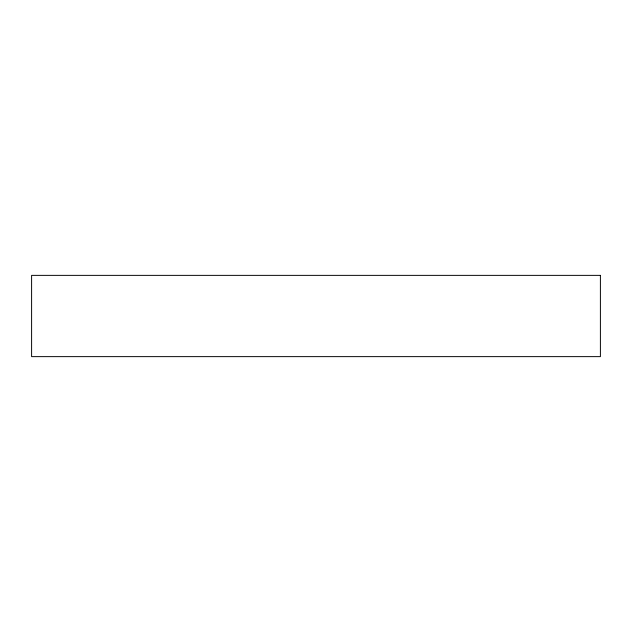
<?xml version="1.0" encoding="UTF-8"?>
<svg xmlns="http://www.w3.org/2000/svg" width="632" height="632" viewBox="0 0 632 632"><rect width="100%" height="100%" fill="white"/><g stroke="black" fill="none" stroke-linecap="round" stroke-linejoin="round"><path stroke-width="0.95" d="M600.4 275.37L31.6 275.37L31.6 356.63L600.4 356.63L600.4 275.37"/></g></svg>
